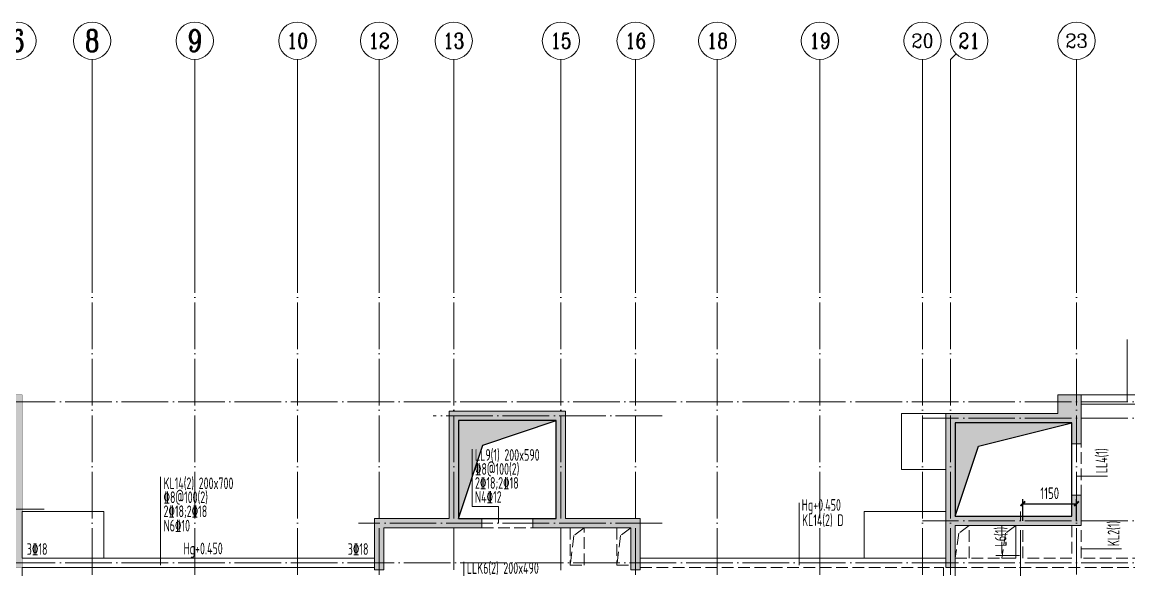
# Model space of a CAD drawing. Extents: x 5874492 to 7194610, y -939842 to -279257.
# Drawn here: x 6926946 to 6950668, y -579057 to -567316 of the extents above; entities that cross this region are included whole.
import ezdxf
from ezdxf.enums import TextEntityAlignment as Align

# ---------------------------------------------------------------- set-up
doc = ezdxf.new("R2010")
doc.units = 0
doc.header["$LTSCALE"] = 1000
doc.linetypes.add('DASH', pattern=[0.35, 0.25, -0.1])
doc.linetypes.add('DOTE', pattern=[2.4200000000000004, 2, -0.2, 0.02, -0.2])
for name, color, linetype, lineweight in [('A-标注-轴号', 3, 'Continuous', 15), ('A-标注-轴号文字', 7, 'Continuous', 15), ('A-轴线-塔楼', 1, 'DOTE', 9), ('A-轴线-隔墙', 41, 'DOTE', 9), ('S-基础-DIM', 3, 'Continuous', 20), ('S-墙柱-HATCH', 251, 'Continuous', 20), ('S-墙柱-WALL', 6, 'Continuous', 20), ('S-板-BEAM', 4, 'DASH', 20), ('S-板-BEAM-CON', 2, 'Continuous', 20), ('S-板-COLU', 50, 'DASH', 20), ('S-板-模板线条', 140, 'Continuous', 20), ('S-板-洞口边线', 211, 'Continuous', 20), ('S-梁-垂直集中标注', 45, 'Continuous', 20), ('S-梁-水平原位标注', 21, 'Continuous', 20), ('S-梁-水平集中标注', 191, 'Continuous', 20), ('S-轴网-轴号', 3, 'Continuous', 20)]:
    doc.layers.add(name, color=color, linetype=linetype, lineweight=lineweight)
doc.layers.add('HOLE', color=5, linetype='Continuous')
doc.layers.add('HOLE_HATCH', color=9, linetype='Continuous')
doc.styles.add('_TCH_AXIS', font='COMPLEX.shx', dxfattribs={"bigfont": 'hztxt.shx'})
doc.styles.add('COMPLEX', font='COMPLEX')
doc.styles.add('TSSD_REIN_T3', font='tssdeng.shx', dxfattribs={"width": 0.7, "bigfont": 'hztxt.shx'})
doc.styles.add('样式 1', font='tssdeng.shx', dxfattribs={"width": 0.7, "bigfont": 'tssdchn.shx'})
doc.dimstyles.new('_TCH_ARCH&&100', dxfattribs={"dimtxt": 250, "dimasz": 100, "dimexe": 100, "dimexo": 100, "dimgap": 100, "dimtad": 1, "dimdec": 0, "dimzin": 0, "dimdsep": 46, "dimtxsty": 'TSSD_REIN_T3', "dimblk": 'ARCHTICK', "dimcen": 0.09, "dimclrt": 7, "dimazin": 2, "dimtfac": 1, "dimtdec": 0, "dimtix": 1, "dimtmove": 2, "dimatfit": 3, "dimfxl": 0, "dimtolj": 1, "dimtzin": 0, "dimarcsym": 0})

# ---------------------------------------------------------------- blocks, each defined once
blk = doc.blocks.new('_ArchTick')
at = {"color": 0, "linetype": 'ByBlock', "const_width": 0.4}
blk.add_lwpolyline([(-0.5, -0.5), (0.5, 0.5)], dxfattribs=at)
blk = doc.blocks.new('*D524')
at = {"layer": 'Defpoints', "color": 0, "transparency": 16777216}
for p in [(6949545.734141594, -577639.6244269216), (6948395.734141751, -578106.6273034752), (6949545.734141594, -578106.6273034666)]:
    blk.add_point(p, dxfattribs=at)
at = {"layer": 'S-基础-DIM', "color": 0, "lineweight": -2, "transparency": 16777216}
for p, q in [((6948395.734141751, -578006.6273034752), (6948395.734141751, -577539.6244269216)), ((6949545.734141594, -578006.6273034666), (6949545.734141594, -577539.6244269216)), ((6948395.734141751, -577639.6244269216), (6949545.734141594, -577639.6244269216))]:
    blk.add_line(p, q, dxfattribs=at)
at = {"layer": 'S-基础-DIM', "color": 0, "lineweight": -2, "transparency": 16777216, "xscale": 100, "yscale": 100, "zscale": 100, "rotation": 180}
blk.add_blockref('_ArchTick', (6948395.734141751, -577639.6244269216), dxfattribs=at)
at = {"layer": 'S-基础-DIM', "color": 0, "lineweight": -2, "transparency": 16777216, "xscale": 100, "yscale": 100, "zscale": 100}
blk.add_blockref('_ArchTick', (6949545.734141594, -577639.6244269216), dxfattribs=at)
at = {"layer": 'S-基础-DIM', "color": 7, "transparency": 16777216, "insert": (6948970.734141672, -577414.6244269216), "char_height": 250, "attachment_point": 5, "style": 'TSSD_REIN_T3'}
blk.add_mtext('\\A1;1150', dxfattribs=at)
blk = doc.blocks.new('regerh')
at = {"layer": 'HOLE_HATCH', "ltscale": 0.2}
for points in [[(6626644.781542107, -514754.5655239818), (6628744.781542107, -514754.5655239818), (6627169.781542107, -515279.5655239818), (6626644.781542107, -516854.5655239818)], [(6637294.781542302, -514804.5655239818), (6639794.781542302, -514804.5655239818), (6637794.781542302, -515304.5655239818), (6637294.781542302, -516804.5655239818)]]:
    blk.add_hatch(color=256, dxfattribs=at).paths.add_polyline_path(points)
at = {"layer": 'HOLE', "ltscale": 0.2}
for points in [[(6626644.781542107, -516854.5655239818), (6628744.781542107, -516854.5655239818), (6628744.781542107, -514754.5655239818), (6626644.781542107, -514754.5655239818)], [(6637294.781542302, -516804.5655239818), (6639794.781542302, -516804.5655239818), (6639794.781542302, -514804.5655239818), (6637294.781542302, -514804.5655239818)]]:
    blk.add_lwpolyline(points, close=True, dxfattribs=at)
for points in [[(6626644.781542107, -516854.5655239818), (6627169.781542107, -515279.5655239818), (6628744.781542107, -514754.5655239818)], [(6637294.781542302, -516804.5655239818), (6637794.781542302, -515304.5655239818), (6639794.781542302, -514804.5655239818)]]:
    blk.add_lwpolyline(points, dxfattribs=at)
at = {"layer": 'S-板-BEAM'}
for p, q in [((6639994.781736541, -516379.5655239156), (6639994.781736549, -515254.5655239704)), ((6627144.781736528, -517054.5655239704), (6628244.781736528, -517054.5655239704)), ((6638594.781736529, -517004.5655239704), (6638594.781736529, -517704.5655238973)), ((6638744.781736529, -517704.5655238974), (6638744.781736529, -517004.5655239704)), ((6639794.781736541, -517004.5655239704), (6639794.781736529, -517704.5655238974)), ((6639994.781736527, -517704.5655238974), (6639994.781736539, -517004.5655239704)), ((6638594.781736529, -517704.5655238973), (6637294.781736528, -517704.5655238885)), ((6639794.781736529, -517704.5655238974), (6638744.781736529, -517704.5655238974)), ((6642394.781736562, -517704.5655238974), (6639994.781736527, -517704.5655238974)), ((6617294.781566476, -517904.5655278717), (6624844.781736528, -517904.5655238975)), ((6630544.781736528, -517904.5655238973), (6637044.781736529, -517904.5655238875)), ((6637294.781758361, -517904.5655238878), (6638669.781736528, -517904.5655238971)), ((6638669.781736529, -517904.5655238975), (6642394.781736562, -517904.5655238975))]:
    blk.add_line(p, q, dxfattribs=at)
at = {"layer": 'S-板-BEAM-CON'}
for p, q in [((6642494.781700979, -514204.5648125003), (6639994.781736528, -514204.5655239818)), ((6639994.781736528, -514404.5655239818), (6642594.781736554, -514404.5648125004)), ((6639994.781736528, -514404.5655239818), (6642494.781736573, -514404.5648125001)), ((6639794.78173655, -515254.5655239704), (6639794.781736542, -516379.5655239141)), ((6628244.781736528, -516854.5655239704), (6627144.781736528, -516854.5655239704)), ((6624844.781542509, -517704.5655238974), (6617294.781566411, -517704.5655278716)), ((6637044.781736528, -517704.5655238875), (6630544.781736528, -517704.5655238973)), ((6617294.781736471, -519254.5655239704), (6617294.781736581, -517904.5655239704)), ((6637044.781747445, -517904.5655239704), (6637044.782042187, -519254.5655239704)), ((6637294.782042187, -519254.5655239704), (6637294.781747445, -517904.5655239704))]:
    blk.add_line(p, q, dxfattribs=at)
for points in [[(6636144.774445768, -514604.5679830984), (6637094.78155857, -514604.5679830984), (6637094.78155857, -515804.5679830625), (6636144.774445768, -515804.5679830625)], [(6619044.781891856, -516704.551221874), (6617294.781566411, -516704.5512258481), (6617294.781566411, -517704.5655278716), (6619044.781891856, -517704.5655238974)], [(6635344.78155874, -516704.5512218464), (6637094.78154218, -516704.5512218464), (6637094.78154218, -517704.5655238874), (6635344.78155874, -517704.5655238874)]]:
    blk.add_lwpolyline(points, close=True, dxfattribs=at)
at = {"layer": 'S-板-洞口边线', "linetype": 'DASH'}
for points in [[(6629044.781541675, -517054.5682974216), (6629044.781541671, -517854.5683764903), (6629344.781541671, -517854.5683764915), (6629344.781541671, -517054.5682974197), (6629044.781541676, -517054.5580569429)], [(6629344.781541991, -517054.5682974197), (6629120.619718532, -517218.0976441456), (6629044.781541754, -517854.568376491)], [(6630044.768602145, -517054.5682974218), (6630044.76860214, -517854.5683764905), (6630344.76860214, -517854.5683764918), (6630344.76860214, -517054.5682974199), (6630044.768602146, -517054.5580569431)], [(6630344.768602461, -517054.5682974199), (6630120.606779002, -517218.0976441458), (6630044.768602223, -517854.5683764912)], [(6637294.78585773, -517004.5654451239), (6637294.794681307, -517704.5281723), (6637594.794681307, -517704.5281723012), (6637594.785857725, -517004.5654451221), (6637294.785857731, -517004.5552046453)], [(6637594.785858045, -517004.5654451221), (6637370.624034586, -517168.094791848), (6637294.79468139, -517704.5281723007)], [(6638294.772912951, -517004.5654451239), (6638294.781736529, -517704.5281723), (6638594.781736529, -517704.5281723012), (6638594.772912947, -517004.5654451221), (6638294.772912952, -517004.5552046453)], [(6638594.772913267, -517004.5654451221), (6638370.611089808, -517168.094791848), (6638294.781736611, -517704.5281723007)]]:
    blk.add_lwpolyline(points, dxfattribs=at)
blk = doc.blocks.new('_AXISO')
blk.add_circle((4.547473508864641e-13, 0), 0.5)
at = {"layer": 'S-轴网-轴号', "style": 'COMPLEX', "width": 1.041666666666667}
blk.add_attdef('A', text='', height=0.56, dxfattribs=at).set_placement((-0.2499999999995453, -0.2799999999999727), (0.2500000000004547, -0.2799999999999727), align=Align.FIT)
blk = doc.blocks.new('ZHOUWANG2')
at = {"layer": 'A-标注-轴号'}
for p, q in [((200763.0666227608, 139126.9608082351), (200645.9093352355, 139009.8035207097)), ((182246.0608747114, 135009.803520709), (182246.0608747113, 139009.803520709)), ((184446.0608746656, 135009.8035207091), (184446.0608746654, 139009.8035207091)), ((186646.0608746647, 135009.8035207092), (186646.0608746645, 139009.8035207092)), ((188396.060319113, 135009.8035207092), (188396.0603191128, 139009.8035207092)), ((189996.0607554898, 135009.8035207093), (189996.0607554897, 139009.8035207093)), ((192296.0607555008, 135009.8035207094), (192296.0607555006, 139009.8035207094)), ((193896.061311071, 135009.8035207095), (193896.0613110708, 139009.8035207095)), ((195646.0589630326, 135009.8035207095), (195646.0589630324, 139009.8035207095)), ((197846.0589632491, 135009.8035207096), (197846.0589632489, 139009.8035207096)), ((200045.9124699777, 135009.8035207097), (200045.9124699775, 139009.8035207097)), ((200645.9093352356, 135009.8035207097), (200645.9093352355, 139009.8035207097)), ((203345.9114523872, 135009.8035207099), (203345.9114523871, 139009.8035207099))]:
    blk.add_line(p, q, dxfattribs=at)
at = {"layer": 'A-轴线-塔楼', "linetype": 'DOTE', "ltscale": 0.5}
for p, q in [((182246.0602966947, 135009.803520709), (182246.0602966947, 124669.5259218521)), ((184446.0602965998, 135009.8035206748), (184446.0602966985, 108020.6245052192)), ((186646.0602965998, 135009.8035206862), (186646.0602966379, 124669.5179403399)), ((188396.0602965998, 135009.8035206953), (188396.0591853736, 126469.5256727093)), ((189996.0602965998, 135009.8035207037), (189996.0602965979, 128069.523069358)), ((192296.0602965998, 135009.8035207156), (192296.0602965998, 128059.5230693601)), ((193896.0602965998, 135009.8035207237), (193896.0614077402, 126469.5256728313)), ((195646.0602965998, 135009.8035207328), (195646.0602965029, 124669.5179403399)), ((197846.0602966975, 135009.8035207095), (197846.0602966975, 108020.6245052536)), ((200045.9124699775, 135009.8035207097), (200045.9124699775, 124669.525807342)), ((200645.9124699775, 135009.8035207097), (200645.9124699775, 124669.525807342)), ((203346.0602966007, 135009.803520774), (203346.0602966454, 127969.525921803)), ((227437.4168482991, 131669.5259218568), (165262.4269482605, 131669.5259218568)), ((194464.0646058433, 131369.5259218568), (189554.6313517177, 131369.5259218568)), ((227437.4168482991, 131319.5259218568), (200045.9124699775, 131319.5259218568)), ((181216.5096159335, 129369.5259218568), (165262.4269482605, 129369.5259218568)), ((194464.0646058433, 129069.5259218568), (187956.0115034096, 129069.5259218416)), ((227437.4168482991, 129119.5259218568), (200045.9124699775, 129119.5259218416)), ((227437.4168482991, 128219.5259218568), (165262.4269482605, 128219.5259218568))]:
    blk.add_line(p, q, dxfattribs=at)
at = {"layer": 'A-轴线-隔墙', "ltscale": 0.5}
blk.add_line((202146.0602967031, 127919.5259218568), (202146.0602966975, 129319.5259219664), dxfattribs=at)
at = {"layer": 'A-标注-轴号'}
ref = blk.add_blockref('_AXISO', (180646.060108562, 139409.8035207089), dxfattribs=dict(at, xscale=800, yscale=800, zscale=800))
ref.add_attrib('A', '6', dxfattribs={"layer": 'A-标注-轴号文字', "ltscale": 0.2, "height": 465.9481648291925, "style": '_TCH_AXIS'}).set_placement((180490.744053619, 139176.8294382943), (180801.3761635051, 139176.8294382943), align=Align.FIT)
ref = blk.add_blockref('_AXISO', (182246.0608747112, 139409.803520709), dxfattribs=dict(at, xscale=800, yscale=800, zscale=800))
ref.add_attrib('A', '8', dxfattribs={"layer": 'A-标注-轴号文字', "ltscale": 0.2, "height": 465.9481648291925, "style": '_TCH_AXIS'}).set_placement((182090.7448197682, 139176.8294382944), (182401.3769296543, 139176.8294382944), align=Align.FIT)
ref = blk.add_blockref('_AXISO', (184446.0608746654, 139409.8035207091), dxfattribs=dict(at, xscale=800, yscale=800, zscale=800))
ref.add_attrib('A', '9', dxfattribs={"layer": 'A-标注-轴号文字', "ltscale": 0.2, "height": 465.9481648291925, "style": '_TCH_AXIS'}).set_placement((184290.7448197223, 139176.8294382945), (184601.3769296085, 139176.8294382945), align=Align.FIT)
ref = blk.add_blockref('_AXISO', (186646.0608746645, 139409.8035207092), dxfattribs=dict(at, xscale=800, yscale=800, zscale=800))
ref.add_attrib('A', '10', dxfattribs={"layer": 'A-标注-轴号文字', "ltscale": 0.2, "height": 328.445494805032, "style": '_TCH_AXIS'}).set_placement((186419.2770806325, 139245.5807733066), (186872.8446686965, 139245.5807733066), align=Align.FIT)
ref = blk.add_blockref('_AXISO', (188396.0603191128, 139409.8035207092), dxfattribs=dict(at, xscale=800, yscale=800, zscale=800))
ref.add_attrib('A', '12', dxfattribs={"layer": 'A-标注-轴号文字', "ltscale": 0.2, "height": 328.445494805032, "style": '_TCH_AXIS'}).set_placement((188169.2765250808, 139245.5807733067), (188622.8441131448, 139245.5807733067), align=Align.FIT)
ref = blk.add_blockref('_AXISO', (189996.0607554896, 139409.8035207093), dxfattribs=dict(at, xscale=800, yscale=800, zscale=800))
ref.add_attrib('A', '13', dxfattribs={"layer": 'A-标注-轴号文字', "ltscale": 0.2, "height": 328.445494805032, "style": '_TCH_AXIS'}).set_placement((189769.2769614576, 139245.5807733068), (190222.8445495217, 139245.5807733068), align=Align.FIT)
ref = blk.add_blockref('_AXISO', (192296.0607555006, 139409.8035207094), dxfattribs=dict(at, xscale=800, yscale=800, zscale=800))
ref.add_attrib('A', '15', dxfattribs={"layer": 'A-标注-轴号文字', "ltscale": 0.2, "height": 328.4454948050321, "style": '_TCH_AXIS'}).set_placement((192069.2769614685, 139245.5807733069), (192522.8445495326, 139245.5807733069), align=Align.FIT)
ref = blk.add_blockref('_AXISO', (193896.0613110707, 139409.8035207095), dxfattribs=dict(at, xscale=800, yscale=800, zscale=800))
ref.add_attrib('A', '16', dxfattribs={"layer": 'A-标注-轴号文字', "ltscale": 0.2, "height": 328.445494805032, "style": '_TCH_AXIS'}).set_placement((193669.2775170387, 139245.5807733069), (194122.8451051028, 139245.5807733069), align=Align.FIT)
ref = blk.add_blockref('_AXISO', (195646.0589630324, 139409.8035207095), dxfattribs=dict(at, xscale=800, yscale=800, zscale=800))
ref.add_attrib('A', '18', dxfattribs={"layer": 'A-标注-轴号文字', "ltscale": 0.2, "height": 328.445494805032, "style": '_TCH_AXIS'}).set_placement((195419.2751690003, 139245.580773307), (195872.8427570644, 139245.580773307), align=Align.FIT)
ref = blk.add_blockref('_AXISO', (197846.0589632489, 139409.8035207096), dxfattribs=dict(at, xscale=800, yscale=800, zscale=800))
ref.add_attrib('A', '19', dxfattribs={"layer": 'A-标注-轴号文字', "ltscale": 0.2, "height": 328.4454948050321, "style": '_TCH_AXIS'}).set_placement((197619.2751692169, 139245.5807733071), (198072.8427572809, 139245.5807733071), align=Align.FIT)
ref = blk.add_blockref('_AXISO', (200045.9124699775, 139409.8035207097), dxfattribs=dict(at, xscale=800, yscale=800, zscale=800))
ref.add_attrib('A', '20', dxfattribs={"layer": 'A-标注-轴号文字', "ltscale": 0.2, "height": 294.2760132042728, "style": '_TCH_AXIS'}).set_placement((199807.6890307169, 139262.6655141076), (200284.135909238, 139262.6655141076), align=Align.FIT)
ref = blk.add_blockref('_AXISO', (201045.9093352354, 139409.8035207098), dxfattribs=dict(at, xscale=800, yscale=800, zscale=800))
ref.add_attrib('A', '21', dxfattribs={"layer": 'A-标注-轴号文字', "ltscale": 0.2, "height": 328.445494805032, "style": '_TCH_AXIS'}).set_placement((200819.1255412034, 139245.5807733072), (201272.6931292675, 139245.5807733072), align=Align.FIT)
ref = blk.add_blockref('_AXISO', (203345.911452387, 139409.8035207099), dxfattribs=dict(at, xscale=800, yscale=800, zscale=800))
ref.add_attrib('A', '23', dxfattribs={"layer": 'A-标注-轴号文字', "ltscale": 0.2, "height": 294.2760132042728, "style": '_TCH_AXIS'}).set_placement((203107.6880131264, 139262.6655141077), (203584.1348916476, 139262.6655141077), align=Align.FIT)
blk = doc.blocks.new('sgfdhgfjhgkj')
at = {"layer": 'S-板-COLU', "const_width": 10}
for points in [[(6300644.526303068, -248122.1074405641), (6300644.526303068, -249322.1074405641), (6300844.526303068, -249322.1074405641), (6300844.526303068, -245622.1074405641), (6298344.526303068, -245622.1074405641), (6298344.526303068, -246322.1074405641), (6298544.526303068, -246322.1074405641), (6298544.526303068, -245822.1074405641), (6300644.526303068, -245822.1074405641), (6300644.526303068, -247922.1074405641), (6298544.526303068, -247922.1074405641), (6298544.526303068, -247422.1074405641), (6298344.526303068, -247422.1074405641), (6298344.526303068, -248122.1074405641)], [(6323044.526303068, -246022.1074405641), (6320644.526303068, -246022.1074405641), (6320644.526303068, -249322.1074405641), (6320844.526303068, -249322.1074405641), (6320844.526303068, -248422.1074405641), (6323544.526303068, -248422.1074405641), (6323544.526303068, -247772.1074405641), (6323344.526303068, -247772.1074405641), (6323344.526303068, -248222.1074405641), (6320844.526303068, -248222.1074405641), (6320844.526303068, -246222.1074405641), (6323344.526303068, -246222.1074405641), (6323344.526303068, -246672.1074405641), (6323544.526303068, -246672.1074405641), (6323544.526303068, -245622.1074405641), (6323044.526303068, -245622.1074405641)], [(6314094.526302873, -249372.1074405641), (6314094.526302873, -248272.1074405641), (6312494.526302873, -248272.1074405641), (6312494.526302873, -245972.1074405641), (6309994.526302873, -245972.1074405641), (6309994.526302873, -248272.1074405641), (6308394.526302873, -248272.1074405641), (6308394.526302873, -249372.1074405641), (6308594.526302873, -249372.1074405641), (6308594.526302873, -248472.1074405641), (6310694.526302873, -248472.1074405641), (6310694.526302873, -248272.1074405641), (6310194.526302873, -248272.1074405641), (6310194.526302873, -246172.1074405641), (6312294.526302873, -246172.1074405641), (6312294.526302873, -248272.1074405641), (6311794.526302873, -248272.1074405641), (6311794.526302873, -248472.1074405641), (6313894.526302873, -248472.1074405641), (6313894.526302873, -249372.1074405641)]]:
    blk.add_lwpolyline(points, close=True, dxfattribs=at)
blk = doc.blocks.new('sgfhgfjhgfj')
at = {"layer": 'S-墙柱-HATCH', "ltscale": 0.2}
h = blk.add_hatch(color=256, dxfattribs=at)
h.paths.add_polyline_path([(6336110.436162136, -190068.5557384125), (6336110.436162136, -195438.5557384125), (6335910.436162136, -195438.5557384125), (6335910.436162136, -194668.5557384125), (6333210.436162136, -194668.5557384125), (6333210.436162136, -194468.5557383534), (6333310.436157629, -194468.5557384125), (6335910.436162136, -194468.5557384125), (6335910.436162136, -189418.5557384125), (6336510.436162136, -189418.5557384125), (6336510.436162136, -190068.5557384125)])
h.paths.add_polyline_path([(6312710.435244238, -204868.5557384125), (6312710.435244238, -204568.5557384125), (6311910.435244238, -204568.5557384125), (6311910.435244238, -200168.5557384421), (6311710.435244238, -200168.5557384421), (6311710.435244238, -204568.5557384125), (6310910.435244238, -204568.5557384125), (6310910.435244238, -204868.5557384125)])
h.paths.add_polyline_path([(6311910.435244238, -198968.5557384125), (6311710.435244238, -198968.5557384125), (6311710.435244238, -196468.5557384125), (6311310.435244238, -196468.5557384125), (6311310.435244238, -196268.5557384125), (6312310.435244238, -196268.5557384125), (6312310.435244238, -196468.5557384125), (6311910.435244238, -196468.5557384125)])
h.paths.add_polyline_path([(6325110.435244238, -198968.5557384125), (6325310.435244238, -198968.5557384125), (6325310.435244238, -196468.5557384125), (6325710.435244238, -196468.5557384125), (6325710.435244238, -196268.5557384125), (6324710.435244238, -196268.5557384125), (6324710.435244238, -196468.5557384125), (6325110.435244238, -196468.5557384125)])
h.paths.add_polyline_path([(6324310.435244238, -204868.5557384125), (6324310.435244238, -204568.5557384125), (6325110.435244238, -204568.5557384125), (6325110.435244238, -200168.5557384125), (6325310.435244238, -200168.5557384125), (6325310.435244238, -204568.5557384125), (6326110.435244238, -204568.5557384125), (6326110.435244238, -204868.5557384125)])
h.paths.add_polyline_path([(6331360.435244238, -204868.5557384125), (6331360.435244238, -204568.5557384125), (6331810.435244238, -204568.5557384125), (6331810.435244238, -200818.5557384125), (6332010.435244238, -200818.5557384125), (6332010.435244238, -204568.5557384125), (6332810.435244238, -204568.5557384125), (6332810.435244238, -204868.5557384125)])
h.paths.add_polyline_path([(6332010.435244238, -197168.5557384125), (6331810.435244238, -197168.5557384125), (6331810.435244238, -194668.5557384125), (6331660.435244238, -194668.5557384125), (6331660.435244238, -194468.5557384125), (6332010.435244238, -194468.5557384125)])
h.paths.add_polyline_path([(6336310.435244238, -204568.5557384125), (6336110.435244238, -204568.5557384125), (6336110.435244238, -201018.5557384125), (6335910.435244238, -201018.5557384125), (6335910.435244238, -205168.5557384125), (6336310.435244238, -205168.5557384125)])
h.paths.add_polyline_path([(6336610.435244238, -197168.5557384125), (6336110.435244238, -197168.5557384125), (6336110.435244238, -199968.5557384125), (6335910.435244238, -199968.5557384125), (6335910.435244238, -196918.5557384125), (6336610.435244238, -196918.5557384125)])
h.paths.add_polyline_path([(6319410.435244238, -204868.5557384125), (6319410.435244238, -204568.5557384125), (6318610.435244238, -204568.5557384125), (6318610.435244238, -200818.5557384125), (6318410.435244238, -200818.5557384125), (6318410.435244238, -204568.5557384125), (6317610.435244238, -204568.5557384125), (6317610.435244238, -204868.5557384125)])
h.paths.add_polyline_path([(6318410.435244238, -197168.5557384125), (6318610.435244238, -197168.5557384125), (6318610.435244238, -194668.5557384125), (6318960.435244238, -194668.5557384125), (6318960.435244238, -194468.5557384125), (6318060.435244238, -194468.5557384125), (6318060.435244238, -194668.5557384125), (6318410.435244238, -194668.5557384125)])
h.paths.add_polyline_path([(6307910.434375218, -194468.5549984176), (6307910.435412274, -194668.5549984153), (6309510.435244237, -194668.5549498044), (6309510.435244236, -195108.5548461163), (6309710.435244236, -195108.5548461163), (6309710.435259212, -194468.5550422913)])
h.paths.add_polyline_path([(6314110.435244238, -194668.5557384125), (6315860.435244238, -194668.5557384125), (6315860.435244238, -194468.5557384125), (6313910.435244238, -194468.5557384125), (6313910.435244238, -195108.5557384125), (6314110.435244238, -195108.5557384125)])
h.paths.add_polyline_path([(6322910.435244238, -194668.5557384125), (6321160.435244238, -194668.5557384125), (6321160.435244238, -194468.5557384125), (6323110.435244238, -194468.5557384125), (6323110.435244238, -195108.5557384125), (6322910.435244238, -195108.5557384125)])
h.paths.add_polyline_path([(6329135.435762767, -194468.5549984176), (6329135.434725711, -194668.5549984153), (6327510.435244239, -194668.5549498044), (6327510.43524424, -195108.5548461163), (6327310.43524424, -195108.5548461163), (6327310.435229264, -194468.5550422913)])
h.paths.add_polyline_path([(6321360.435244043, -193168.5557384125), (6321360.435244043, -192068.5557384125), (6319760.435244043, -192068.5557384125), (6319760.435244043, -189768.5557384125), (6317260.435244043, -189768.5557384125), (6317260.435244043, -192068.5557384125), (6315660.435244043, -192068.5557384125), (6315660.435244043, -193168.5557384125), (6315860.435244043, -193168.5557384125), (6315860.435244043, -192268.5557384125), (6317960.435244043, -192268.5557384125), (6317960.435244043, -192068.5557384125), (6317460.435244043, -192068.5557384125), (6317460.435244043, -189968.5557384125), (6319560.435244043, -189968.5557384125), (6319560.435244043, -192068.5557384125), (6319060.435244043, -192068.5557384125), (6319060.435244043, -192268.5557384125), (6321160.435244043, -192268.5557384125), (6321160.435244043, -193168.5557384125)])
h.paths.add_polyline_path([(6307910.43526053, -191918.5557384125), (6307910.435244238, -193118.5557384125), (6308110.435244238, -193118.5557384125), (6308110.43526053, -189418.5557384125), (6305610.43526053, -189418.5557384125), (6305610.43526053, -190118.5557384125), (6305810.43526053, -190118.5557384125), (6305810.43526053, -189618.5557384125), (6307910.43526053, -189618.5557384125), (6307910.43526053, -191718.5557384125), (6305810.43526053, -191718.5557384125), (6305810.43526053, -191218.5557384125), (6305610.43526053, -191218.5557384125), (6305610.43526053, -191918.5557384125)])
h.paths.add_polyline_path([(6300910.435244232, -190068.554337326), (6300910.435244232, -195438.554337326), (6301110.435244232, -195438.554337326), (6301110.435244232, -194668.554337326), (6303810.435244232, -194668.554337326), (6303810.435244232, -194468.5543372668), (6303710.43524874, -194468.554337326), (6301110.435244232, -194468.554337326), (6301110.435244232, -189418.554337326), (6300510.435244232, -189418.554337326), (6300510.435244232, -190068.554337326)])
h.paths.add_polyline_path([(6313910.435244238, -196468.5557384125), (6314910.435244238, -196468.5557384125), (6314910.435244238, -198968.5557384125), (6315110.435244238, -198968.5557384125), (6315110.435244238, -196268.5557384125), (6313910.435244238, -196268.5557384125)])
h.paths.add_polyline_path([(6300410.435244238, -197168.5557384125), (6300910.435244238, -197168.5557384125), (6300910.435244238, -199968.5557384125), (6301110.435244238, -199968.5557384125), (6301110.435244238, -196918.5557384125), (6300410.435244238, -196918.5557384125)])
h.paths.add_polyline_path([(6295310.435244238, -204568.5557384125), (6295060.435244238, -204568.5557384125), (6295060.435244238, -197168.5557384125), (6295900.435244238, -197168.5557384125), (6295900.435244238, -196918.5557384125), (6294810.435244238, -196918.5557384125), (6294810.435244238, -205168.5557384125), (6295310.435244238, -205168.5557384125)])
h.paths.add_polyline_path([(6305660.435244238, -204868.5557384125), (6305660.435244238, -204568.5557384125), (6305210.435244238, -204568.5557384125), (6305210.435244238, -200818.5557384125), (6305010.435244238, -200818.5557384125), (6305010.435244238, -204568.5557384125), (6304210.435244238, -204568.5557384125), (6304210.435244238, -204868.5557384125)])
h.paths.add_polyline_path([(6315110.435244238, -203068.5557384125), (6315110.435244238, -200568.5557384125), (6314510.435244238, -200568.5557384125), (6314510.435244238, -200768.5557384125), (6314910.435244238, -200768.5557384125), (6314910.435244238, -203068.5557384125)])
h.paths.add_polyline_path([(6308710.435244238, -200768.5557384125), (6309110.435244238, -200768.5557384125), (6309110.435244238, -200568.5557384125), (6308510.435244238, -200568.5557384125), (6308510.435244238, -203068.5557384125), (6308710.435244238, -203068.5557384125)])
h.paths.add_polyline_path([(6308710.435244238, -196468.5557384125), (6309710.435244238, -196468.5557384125), (6309710.435244238, -196268.5557384125), (6308510.435244238, -196268.5557384125), (6308510.435244238, -198968.5557384125), (6308710.435244238, -198968.5557384125)])
h.paths.add_polyline_path([(6305010.435244238, -197168.5557384125), (6305210.435244238, -197168.5557384125), (6305210.435244238, -194668.5557384125), (6305360.435244238, -194668.5557384125), (6305360.435244238, -194468.5557384125), (6305010.435244238, -194468.5557384125)])
h.paths.add_polyline_path([(6328110.435244238, -192218.5557384125), (6330810.435244238, -192218.5557384125), (6330810.435244238, -191568.5557384125), (6330610.435244238, -191568.5557384125), (6330610.435244238, -192018.5557384125), (6328110.435244238, -192018.5557384125), (6328110.435244238, -190018.5557384125), (6330610.435244238, -190018.5557384125), (6330610.435244238, -190468.5557384125), (6330810.435244238, -190468.5557384125), (6330810.435244238, -189418.5557384125), (6330310.435244238, -189418.5557384125), (6330310.435244238, -189818.5557384125), (6327910.435244238, -189818.5557384125), (6327910.435244238, -193118.5557384125), (6328110.435244238, -193118.5557384125)])
h.paths.add_polyline_path([(6323110.435244238, -196468.5557384125), (6322110.435244238, -196468.5557384125), (6322110.435244238, -198968.5557384125), (6321910.435244238, -198968.5557384125), (6321910.435244238, -196268.5557384125), (6323110.435244238, -196268.5557384125)])
h.paths.add_polyline_path([(6341710.435244238, -204568.5557384125), (6341960.435244238, -204568.5557384125), (6341960.435244238, -197168.5557384125), (6341120.435244238, -197168.5557384125), (6341120.435244238, -196918.5557384125), (6342210.435244238, -196918.5557384125), (6342210.435244238, -205168.5557384125), (6341710.435244238, -205168.5557384125)])
h.paths.add_polyline_path([(6321910.435244238, -203068.5557384125), (6321910.435244238, -200568.5557384125), (6322510.435244238, -200568.5557384125), (6322510.435244238, -200768.5557384125), (6322110.435244238, -200768.5557384125), (6322110.435244238, -203068.5557384125)])
h.paths.add_polyline_path([(6328310.435244238, -200768.5557384125), (6327910.435244238, -200768.5557384125), (6327910.435244238, -200568.5557384125), (6328510.435244238, -200568.5557384125), (6328510.435244238, -203068.5557384125), (6328310.435244238, -203068.5557384125)])
h.paths.add_polyline_path([(6328310.435244238, -196468.5557384125), (6327310.435244238, -196468.5557384125), (6327310.435244238, -196268.5557384125), (6328510.435244238, -196268.5557384125), (6328510.435244238, -198968.5557384125), (6328310.435244238, -198968.5557384125)])
h.paths.add_polyline_path([(6300710.435244238, -204568.5557384125), (6300910.435244238, -204568.5557384125), (6300910.435244238, -201018.5557384125), (6301110.435244238, -201018.5557384125), (6301110.435244238, -205168.5557384125), (6300710.435244238, -205168.5557384125)])
at = {"layer": 'S-墙柱-WALL'}
for points in [[(6328110.435244238, -192218.5557384125), (6330810.435244238, -192218.5557384125), (6330810.435244238, -191568.5557384125), (6330610.435244238, -191568.5557384125), (6330610.435244238, -192018.5557384125), (6328110.435244238, -192018.5557384125), (6328110.435244238, -190018.5557384125), (6330610.435244238, -190018.5557384125), (6330610.435244238, -190468.5557384125), (6330810.435244238, -190468.5557384125), (6330810.435244238, -189418.5557384125), (6330310.435244238, -189418.5557384125), (6330310.435244238, -189818.5557384125), (6327910.435244238, -189818.5557384125), (6327910.435244238, -193118.5557384125), (6328110.435244238, -193118.5557384125)], [(6321360.435244043, -193168.5557384125), (6321360.435244043, -192068.5557384125), (6319760.435244043, -192068.5557384125), (6319760.435244043, -189768.5557384125), (6317260.435244043, -189768.5557384125), (6317260.435244043, -192068.5557384125), (6315660.435244043, -192068.5557384125), (6315660.435244043, -193168.5557384125), (6315860.435244043, -193168.5557384125), (6315860.435244043, -192268.5557384125), (6317960.435244043, -192268.5557384125), (6317960.435244043, -192068.5557384125), (6317460.435244043, -192068.5557384125), (6317460.435244043, -189968.5557384125), (6319560.435244043, -189968.5557384125), (6319560.435244043, -192068.5557384125), (6319060.435244043, -192068.5557384125), (6319060.435244043, -192268.5557384125), (6321160.435244043, -192268.5557384125), (6321160.435244043, -193168.5557384125)]]:
    blk.add_lwpolyline(points, close=True, dxfattribs=at)
blk = doc.blocks.new('sgjhgfjhgkjddd')
at = {"layer": 'S-墙柱-HATCH'}
for name, p in [('sgfdhgfjhgkj', (0, 0)), ('sgfhgfjhgfj', (-7265.908940976486, -56203.55170215154))]:
    blk.add_blockref(name, p, dxfattribs=at)

msp = doc.modelspace()

# ---------------------------------------------------------------- linework, layer by layer
at = {"layer": 'S-板-模板线条'}
for points in [[(6927085.734338619, -578806.6114209335), (6934355.685462276, -578806.6120821411)], [(6940335.734251545, -578806.6120821418), (6946605.734251554, -578806.6120821402)], [(6927085.734320428, -579006.6114209335), (6934355.685444085, -579006.6120821411)]]:
    msp.add_lwpolyline(points, dxfattribs=at)
at = {"layer": 'S-梁-垂直集中标注'}
for p, q in [((6949545.690830648, -577046.6099217918), (6950213.227602542, -577046.6099217918)), ((6948320.734141751, -578750.3402619048), (6947813.677162742, -578750.3402619048)), ((6949645.648323486, -578608.3989367427), (6950511.693986726, -578608.3989367427))]:
    msp.add_line(p, q, dxfattribs=at)
at = {"layer": 'S-梁-水平集中标注'}
for p, q in [((6950628.485760598, -575456.6120821261), (6950628.485760598, -574121.1794692073)), ((6936588.876579981, -577701.8689836545), (6936588.876579985, -576468.5356503212)), ((6929913.514876367, -578956.6273034022), (6929913.514876367, -577066.0303901408)), ((6943601.886976968, -578956.6273034022), (6943601.886976968, -577621.7487119788)), ((6937159.800449695, -577701.8689836564), (6936588.876579981, -577701.8689836545)), ((6937159.800449694, -578056.6273034752), (6937159.800449695, -577701.8689836564)), ((6936413.982502039, -580456.6264145633), (6936413.982502039, -578882.9324138046))]:
    msp.add_line(p, q, dxfattribs=at)

# ---------------------------------------------------------------- block references
at = {"color": 3}
msp.add_blockref('ZHOUWANG2', (6746199.673845068, -707126.1532253425), dxfattribs=at)
at = {"layer": 'S-墙柱-HATCH'}
msp.add_blockref('sgjhgfjhgkjddd', (626101.2061450612, -329684.5171415611), dxfattribs=at)
at = {"layer": 'S-板-BEAM'}
msp.add_blockref('regerh', (309650.9525990468, -61102.06177949347), dxfattribs=at)

# ---------------------------------------------------------------- texts
at = {"layer": 'S-梁-垂直集中标注', "style": '样式 1', "width": 0.65}
for s, p in [('LL4(1)', (6950208.47499115, -576984.1099217918)), ('KL2(1)', (6950463.617063649, -578545.8989367427))]:
    msp.add_text(s, height=250, rotation=90, dxfattribs=at).set_placement(p)
msp.add_text('L6(1)', height=250, rotation=90, dxfattribs=at).set_placement((6948045.283796319, -578136.4591206315), align=Align.RIGHT)
at = {"layer": 'S-梁-水平原位标注', "style": '样式 1', "width": 0.65}
for s, p in [('Hg+0.450', (6943654.816752804, -577790.3051765357)), ('3\x8418', (6927045.734142444, -578735.1987319737)), ('Hg+0.450', (6930404.359399752, -578722.9609481875))]:
    msp.add_text(s, height=250, dxfattribs=at).set_placement(p)
msp.add_text('3\x8418', height=250, dxfattribs=at).set_placement((6934368.952802758, -578735.1987319737), align=Align.RIGHT)
at = {"layer": 'S-梁-水平集中标注', "color": 3, "style": '样式 1', "width": 0.65}
msp.add_text('LL9(1) 200x590', height=250, rotation=359.9999999998132, dxfattribs=at).set_placement((6936651.376579984, -576718.5356503198))
at = {"layer": 'S-梁-水平集中标注', "style": '样式 1', "width": 0.65}
for s, p in [('\x848@100(2)', (6936651.376579983, -577018.5356503198)), ('2\x8418;2\x8418', (6936651.376579982, -577318.5356503198)), ('N4\x8412', (6936651.376579981, -577618.5356503198))]:
    msp.add_text(s, height=250, rotation=359.9999999998132, dxfattribs=at).set_placement(p)
at = {"layer": 'S-梁-水平集中标注', "color": 3, "style": '样式 1', "width": 0.65}
for s, p in [('KL14(2) 200x700', (6929976.014876367, -577325.6457747563)), ('LLK6(2) 200x490', (6936476.48250204, -579142.54779842))]:
    msp.add_text(s, height=250, dxfattribs=at).set_placement(p)
at = {"layer": 'S-梁-水平集中标注', "style": '样式 1', "width": 0.65}
for s, p in [('\x848@100(2)', (6929976.014876367, -577625.6457747563)), ('2\x8418;2\x8418', (6929976.014876367, -577925.6457747563)), ('KL14(2) D', (6943664.386976968, -578116.4723638424)), ('N6\x8410', (6929976.014876367, -578233.5131486466))]:
    msp.add_text(s, height=250, dxfattribs=at).set_placement(p)

# ---------------------------------------------------------------- dimensions: what is measured, and where the dimension line sits
at = {"layer": 'S-基础-DIM'}
dim = msp.add_aligned_dim(p1=(6948395.734141751, -578106.6273034752), p2=(6949545.734141594, -578106.6273034666), distance=467.0028765449533, dimstyle='_TCH_ARCH&&100', dxfattribs=at)
dim.commit()
dim.dimension.update_dxf_attribs({"geometry": '*D524', "text_midpoint": (6948970.734141672, -577414.6244269216)})

doc.saveas('drawing.dxf')
